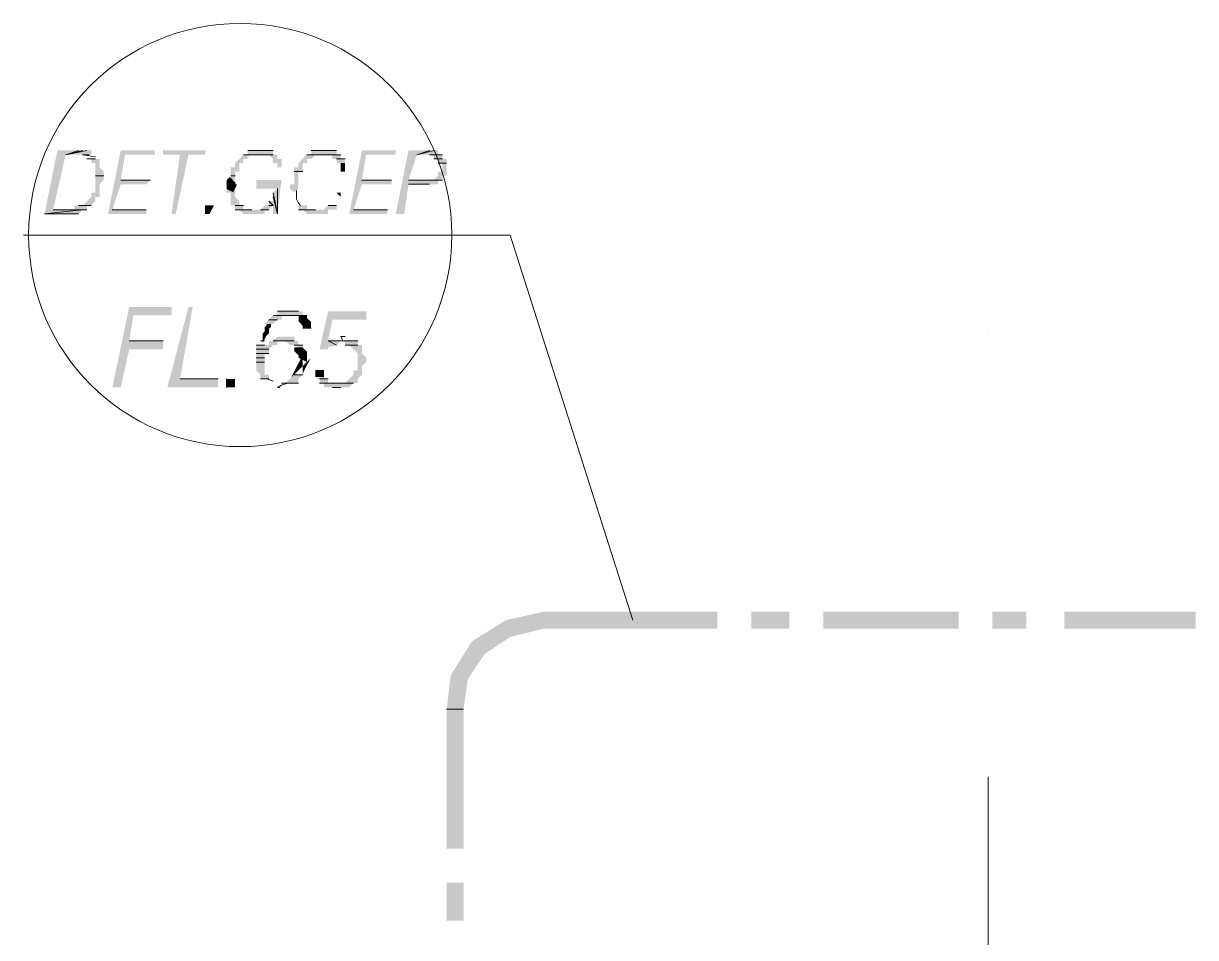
# Model space of a CAD drawing. Header units: millimetres. Extents: x 182 to 575, y -105 to 95.
# Drawn here: x 279.247 to 280.566, y 84.763 to 85.792 of the extents above; entities that cross this region are included whole.
import ezdxf

# ---------------------------------------------------------------- set-up
doc = ezdxf.new("R2010")
doc.units = ezdxf.units.MM
doc.header["$MEASUREMENT"] = 0
doc.layers.add('PDF_Geometry', color=7, linetype='Continuous')
doc.layers.add('PDF_Solid Fills', color=7, linetype='Continuous')

msp = doc.modelspace()

# ---------------------------------------------------------------- hatches: boundary and pattern name
at = {"layer": 'PDF_Solid Fills', "transparency": 33554559}
for points in [[(279.313, 85.5819), (279.3183, 85.5824), (279.3183, 85.5872), (279.3231, 85.5872), (279.3278, 85.592), (279.3278, 85.5967), (279.3326, 85.5967), (279.3326, 85.611), (279.3373, 85.6158), (279.3373, 85.6253), (279.3326, 85.6301), (279.3326, 85.6396), (279.3231, 85.6396), (279.3231, 85.6348), (279.3278, 85.6348), (279.3278, 85.6015), (279.3231, 85.6015), (279.3231, 85.5967), (279.3183, 85.592), (279.3135, 85.5872), (279.304, 85.5872), (279.304, 85.5824), (279.2802, 85.5824), (279.2945, 85.6443), (279.3231, 85.6443), (279.3231, 85.6491), (279.285, 85.6491), (279.2707, 85.5777), (279.3088, 85.5777)], [(279.385, 85.5777), (279.385, 85.5824), (279.3469, 85.5824), (279.3564, 85.611), (279.385, 85.611), (279.3897, 85.6158), (279.3564, 85.6158), (279.3612, 85.6443), (279.3945, 85.6443), (279.3945, 85.6491), (279.3564, 85.6491), (279.3421, 85.5777)], [(279.4231, 85.6443), (279.4135, 85.5777), (279.4183, 85.5777), (279.4326, 85.6443), (279.4516, 85.6443), (279.4516, 85.6491), (279.404, 85.6491), (279.404, 85.6443)], [(279.4993, 85.6491), (279.4993, 85.6443), (279.4945, 85.6443), (279.4897, 85.6396), (279.485, 85.6348), (279.485, 85.6301), (279.4802, 85.6301), (279.4802, 85.6158), (279.485, 85.6158), (279.485, 85.6253), (279.4897, 85.6253), (279.4897, 85.6348), (279.4945, 85.6348), (279.4945, 85.6396), (279.4993, 85.6396), (279.4993, 85.6427), (279.504, 85.6443), (279.5231, 85.6443), (279.5278, 85.6396), (279.5278, 85.6348), (279.5326, 85.6348), (279.5326, 85.6301), (279.5373, 85.6301), (279.5373, 85.6396), (279.5326, 85.6396), (279.5326, 85.6443), (279.5278, 85.6443), (279.5278, 85.6491)], [(279.5516, 85.6301), (279.5516, 85.611), (279.5469, 85.611), (279.5469, 85.6062), (279.5516, 85.6015), (279.5564, 85.6062), (279.5564, 85.6253), (279.5612, 85.6253), (279.5612, 85.6348), (279.5659, 85.6348), (279.5659, 85.6396), (279.5707, 85.6396), (279.5754, 85.6443), (279.5945, 85.6443), (279.5945, 85.6396), (279.5993, 85.6396), (279.5993, 85.6348), (279.6088, 85.6348), (279.6088, 85.6396), (279.604, 85.6396), (279.604, 85.6443), (279.5993, 85.6443), (279.5993, 85.6491), (279.5707, 85.6491), (279.5707, 85.6443), (279.5659, 85.6443), (279.5612, 85.6396), (279.5564, 85.6348), (279.5564, 85.6301)], [(279.6564, 85.5777), (279.6564, 85.5824), (279.6183, 85.5824), (279.6278, 85.611), (279.6612, 85.611), (279.6612, 85.6158), (279.6278, 85.6158), (279.6326, 85.6443), (279.6659, 85.6443), (279.6659, 85.6491), (279.6278, 85.6491), (279.6135, 85.5777)], [(279.5183, 85.5872), (279.5135, 85.5824), (279.4945, 85.5824), (279.4945, 85.5872), (279.4897, 85.5872), (279.4897, 85.592), (279.485, 85.5967), (279.485, 85.6062), (279.4754, 85.6062), (279.4754, 85.6015), (279.4802, 85.6015), (279.4802, 85.5872), (279.485, 85.5872), (279.485, 85.5824), (279.4897, 85.5824), (279.4945, 85.5777), (279.5183, 85.5777), (279.5183, 85.5824), (279.5231, 85.5824), (279.5278, 85.5872), (279.5278, 85.5777), (279.5326, 85.5777), (279.5373, 85.6158), (279.5088, 85.6158), (279.5088, 85.6062), (279.5326, 85.6062), (279.5278, 85.6015), (279.5278, 85.592), (279.5231, 85.592), (279.5231, 85.5872)], [(279.4516, 85.5872), (279.4516, 85.5777), (279.4564, 85.5777), (279.4612, 85.5872)], [(279.5993, 85.5872), (279.5897, 85.5872), (279.585, 85.5824), (279.5659, 85.5824), (279.5659, 85.5872), (279.5564, 85.5872), (279.5564, 85.5824), (279.5612, 85.5824), (279.5659, 85.5777), (279.5897, 85.5777), (279.5897, 85.5824), (279.5993, 85.5824)], [(279.3564, 85.3824), (279.3659, 85.4253), (279.404, 85.4253), (279.404, 85.4348), (279.3659, 85.4348), (279.3707, 85.4634), (279.4135, 85.4634), (279.4135, 85.4729), (279.3659, 85.4729), (279.3469, 85.3824)], [(279.4659, 85.3824), (279.4659, 85.392), (279.4231, 85.392), (279.4373, 85.4729), (279.4326, 85.4729), (279.4088, 85.3824)], [(279.5278, 85.4539), (279.5326, 85.4586), (279.5373, 85.4586), (279.5373, 85.4634), (279.5612, 85.4634), (279.5612, 85.4681), (279.5326, 85.4681), (279.5326, 85.4634), (279.5278, 85.4634), (279.5231, 85.4586), (279.5183, 85.4539)], [(279.5437, 85.4332), (279.5469, 85.4301), (279.5516, 85.4301), (279.5612, 85.4253), (279.5612, 85.4301), (279.5564, 85.4301), (279.5564, 85.4348), (279.5516, 85.4348), (279.5516, 85.4396), (279.5326, 85.4396), (279.5278, 85.4348), (279.5231, 85.4348), (279.5231, 85.4301), (279.5088, 85.4301), (279.5088, 85.4015), (279.5135, 85.3967), (279.5135, 85.392), (279.5231, 85.392), (279.5231, 85.3967), (279.5183, 85.3967), (279.5183, 85.4205), (279.5231, 85.4205), (279.5231, 85.4253), (279.5278, 85.4301), (279.5326, 85.4301), (279.5326, 85.4348), (279.5373, 85.4348)], [(279.5659, 85.4158), (279.5564, 85.4158), (279.5659, 85.411)], [(279.5469, 85.392), (279.5421, 85.3872), (279.5564, 85.3872), (279.5564, 85.392), (279.5612, 85.3967), (279.5516, 85.3967)], [(279.4754, 85.392), (279.4754, 85.3824), (279.485, 85.3824), (279.485, 85.392)]]:
    msp.add_hatch(color=256, dxfattribs=at).paths.add_polyline_path(points)
h = msp.add_hatch(color=256, dxfattribs=at)
h.paths.add_polyline_path([(279.7183, 85.6396), (279.7183, 85.6443), (279.7135, 85.6443), (279.7135, 85.6491), (279.6802, 85.6491), (279.6659, 85.5777), (279.6754, 85.5777), (279.6802, 85.611), (279.7135, 85.611), (279.7135, 85.6158), (279.7183, 85.6158), (279.7183, 85.6205), (279.7231, 85.6205), (279.7231, 85.6396)])
h.paths.add_polyline_path([(279.7135, 85.6396), (279.7135, 85.6348), (279.7183, 85.6348), (279.7183, 85.6253), (279.7135, 85.6253), (279.7135, 85.6205), (279.7088, 85.6158), (279.6802, 85.6158), (279.6897, 85.6443), (279.704, 85.6443), (279.7088, 85.6427), (279.7088, 85.6396)], flags=0)
h = msp.add_hatch(color=256, dxfattribs=at)
h.paths.add_polyline_path([(279.5278, 85.5872), (279.5183, 85.5872), (279.5278, 85.5872)], flags=0)
h.paths.add_polyline_path([(279.5183, 85.5872), (279.5278, 85.5872), (279.5183, 85.5872)], flags=0)
h.paths.add_polyline_path([(279.5183, 85.5872), (279.5231, 85.5824), (279.5183, 85.5872)], flags=0)
h = msp.add_hatch(color=256, dxfattribs=at)
h.paths.add_polyline_path([(279.5897, 85.4277), (279.5993, 85.4301), (279.604, 85.4348), (279.5897, 85.4348), (279.5945, 85.4586), (279.6326, 85.4586), (279.6326, 85.4681), (279.5897, 85.4681), (279.5802, 85.4253), (279.5897, 85.4253)])
h.paths.add_polyline_path([(279.6088, 85.4336), (279.6088, 85.4301), (279.6135, 85.4301), (279.6183, 85.4253), (279.6231, 85.4205), (279.6231, 85.4015), (279.6183, 85.4015), (279.6183, 85.3967), (279.6135, 85.392), (279.6088, 85.3872), (279.5897, 85.3872), (279.5897, 85.392), (279.585, 85.392), (279.585, 85.3967), (279.5754, 85.392), (279.5802, 85.392), (279.5802, 85.3872), (279.585, 85.3872), (279.585, 85.3824), (279.6135, 85.3824), (279.6183, 85.3872), (279.6231, 85.3872), (279.6231, 85.392), (279.6278, 85.3967), (279.6278, 85.4062), (279.6326, 85.411), (279.6326, 85.4158), (279.6278, 85.4205), (279.6278, 85.4301), (279.6231, 85.4301), (279.6231, 85.4348), (279.604, 85.4348)])
at = {"layer": 'PDF_Solid Fills', "true_color": 0x828282, "transparency": 33554559}
for points in [[(279.7231, 84.8634), (279.7421, 84.8634), (279.7421, 85.0205), (279.7469, 85.0539), (279.7659, 85.0824), (279.7945, 85.1015), (279.8326, 85.111), (280.0278, 85.111), (280.0278, 85.1301), (279.8326, 85.1301), (279.7897, 85.1205), (279.7516, 85.0967), (279.7278, 85.0586), (279.7231, 85.0205)], [(280.0659, 85.1301), (280.0659, 85.111), (280.1088, 85.111), (280.1088, 85.1301)], [(280.1469, 85.1301), (280.1469, 85.111), (280.2993, 85.111), (280.2993, 85.1301)], [(280.3373, 85.1301), (280.3373, 85.111), (280.3754, 85.111), (280.3754, 85.1301)], [(280.4183, 85.1301), (280.4183, 85.111), (280.5659, 85.111), (280.5659, 85.1301)], [(279.7231, 84.7824), (279.7421, 84.7824), (279.7421, 84.8253), (279.7231, 84.8253)]]:
    msp.add_hatch(color=8, dxfattribs=at).paths.add_polyline_path(points)

# ---------------------------------------------------------------- linework, layer by layer
at = {"layer": 'PDF_Geometry', "lineweight": 13}
for points in [[(279.3183, 85.6491), (279.2945, 85.6443), (279.3183, 85.6491)], [(279.4993, 85.6491), (279.5278, 85.6491), (279.4993, 85.6491)], [(279.5112, 85.6491), (279.5135, 85.6491), (279.5135, 85.6491), (279.5135, 85.6491)], [(279.5707, 85.6491), (279.5993, 85.6491), (279.5707, 85.6491)], [(279.7088, 85.6491), (279.6897, 85.6443), (279.7088, 85.6491)], [(279.704, 85.6491), (279.6897, 85.6443), (279.704, 85.6491)], [(279.3159, 85.6443), (279.3207, 85.6443), (279.3135, 85.6443), (279.3278, 85.642)], [(279.3183, 85.6396), (279.3278, 85.6396), (279.3183, 85.6396)], [(279.3278, 85.6396), (279.3183, 85.6396), (279.3278, 85.6396)], [(279.504, 85.6443), (279.4945, 85.6443), (279.504, 85.6443)], [(279.5278, 85.6443), (279.4993, 85.6443), (279.5278, 85.6443)], [(279.5135, 85.6443), (279.5278, 85.6443), (279.5135, 85.6443)], [(279.5754, 85.6443), (279.5659, 85.6443), (279.5754, 85.6443)], [(279.5993, 85.6443), (279.5707, 85.6443), (279.5993, 85.6443)], [(279.5945, 85.6443), (279.604, 85.6443), (279.5945, 85.6443)], [(279.5993, 85.6396), (279.604, 85.6396), (279.5993, 85.6396)], [(279.5993, 85.6396), (279.6088, 85.6396), (279.5993, 85.6396)], [(279.704, 85.6443), (279.7183, 85.6443), (279.704, 85.6443)], [(279.7183, 85.6396), (279.7088, 85.6396), (279.7183, 85.6396)], [(279.7135, 85.6396), (279.7183, 85.6396), (279.7135, 85.6396)], [(279.7135, 85.6348), (279.7231, 85.6348), (279.7135, 85.6348)], [(279.7231, 85.6348), (279.7135, 85.6348), (279.7231, 85.6348)], [(279.3278, 85.6205), (279.3373, 85.6205), (279.3278, 85.6205)], [(279.485, 85.6205), (279.4802, 85.6205), (279.485, 85.6205)], [(279.4802, 85.6205), (279.485, 85.6205), (279.4802, 85.6205)], [(279.5612, 85.6253), (279.5516, 85.6253), (279.5612, 85.6253)], [(279.5516, 85.6253), (279.5612, 85.6253), (279.5516, 85.6253)], [(279.3897, 85.6158), (279.3564, 85.6158), (279.3897, 85.6158)], [(279.4754, 85.611), (279.485, 85.611), (279.4754, 85.611)], [(279.485, 85.611), (279.4754, 85.611), (279.485, 85.611)], [(279.5326, 85.6062), (279.5326, 85.5777), (279.5326, 85.6062)], [(279.6612, 85.6158), (279.6278, 85.6158), (279.6612, 85.6158)], [(279.6802, 85.6158), (279.6993, 85.6158), (279.6802, 85.6158)], [(279.704, 85.611), (279.6802, 85.611), (279.704, 85.611)], [(279.704, 85.6158), (279.7183, 85.6158), (279.704, 85.6158)], [(279.704, 85.6158), (279.7135, 85.6158), (279.704, 85.6158)], [(279.5278, 85.5967), (279.5326, 85.5777), (279.5278, 85.5967)], [(279.554, 85.6039), (279.554, 85.5991), (279.554, 85.5943), (279.5564, 85.5896), (279.5588, 85.5872)], [(279.3135, 85.5824), (279.2707, 85.5777), (279.3135, 85.5824)], [(279.2802, 85.5824), (279.2945, 85.5824), (279.2802, 85.5824)], [(279.3088, 85.5872), (279.3183, 85.5872), (279.3088, 85.5872)], [(279.3135, 85.5872), (279.3231, 85.5872), (279.3135, 85.5872)], [(279.3231, 85.5872), (279.3135, 85.5872), (279.3231, 85.5872)], [(279.385, 85.5824), (279.3469, 85.5824), (279.385, 85.5824)], [(279.4516, 85.5777), (279.4516, 85.5872), (279.4516, 85.5777)], [(279.4945, 85.5872), (279.485, 85.5872), (279.4945, 85.5872)], [(279.485, 85.5872), (279.4945, 85.5872), (279.485, 85.5872)], [(279.4993, 85.5824), (279.485, 85.5824), (279.4993, 85.5824)], [(279.504, 85.5824), (279.4897, 85.5824), (279.504, 85.5824)], [(279.4897, 85.5824), (279.504, 85.5824), (279.4897, 85.5824)], [(279.5231, 85.5824), (279.5135, 85.5824), (279.5231, 85.5824)], [(279.5135, 85.5824), (279.5231, 85.5824), (279.5135, 85.5824)], [(279.5707, 85.5824), (279.5564, 85.5824), (279.5707, 85.5824)], [(279.5707, 85.5824), (279.5612, 85.5824), (279.5707, 85.5824)], [(279.5897, 85.5872), (279.5993, 85.5872), (279.5897, 85.5872)], [(279.6564, 85.5824), (279.6183, 85.5824), (279.6564, 85.5824)], [(279.3088, 85.5777), (279.2707, 85.5777), (279.3088, 85.5777)], [(279.2469, 85.5539), (279.7326, 85.5539), (279.7945, 85.5539), (279.9326, 85.1205)], [(279.5373, 85.4634), (279.5278, 85.4634), (279.5373, 85.4634)], [(279.5278, 85.4634), (279.5421, 85.4634), (279.5278, 85.4634)], [(279.5421, 85.4634), (279.5278, 85.4634), (279.5421, 85.4634)], [(279.5612, 85.4634), (279.5278, 85.4634), (279.5612, 85.4634)], [(279.5326, 85.4681), (279.5564, 85.4681), (279.5326, 85.4681)], [(279.5516, 85.4681), (279.5421, 85.4681), (279.5516, 85.4681)], [(279.5421, 85.4681), (279.5516, 85.4681), (279.5421, 85.4681)], [(279.5659, 85.4634), (279.5516, 85.4634), (279.5659, 85.4634)], [(279.5516, 85.4634), (279.5659, 85.4634), (279.5516, 85.4634)], [(279.5326, 85.4586), (279.5231, 85.4586), (279.5326, 85.4586)], [(279.5231, 85.4586), (279.5326, 85.4586), (279.5231, 85.4586)], [(279.5707, 85.4491), (279.5612, 85.4491), (279.5707, 85.4491)], [(279.404, 85.4348), (279.3659, 85.4348), (279.404, 85.4348)], [(279.5135, 85.4348), (279.5183, 85.4348), (279.5135, 85.4348)], [(279.5183, 85.4348), (279.5135, 85.4348), (279.5183, 85.4348)], [(279.5278, 85.4348), (279.5516, 85.4348), (279.5278, 85.4348)], [(279.5897, 85.4348), (279.6231, 85.4348), (279.5897, 85.4348)], [(279.5993, 85.4301), (279.5897, 85.4348), (279.5993, 85.4301)], [(279.6064, 85.4396), (279.6088, 85.4396), (279.604, 85.4396), (279.6064, 85.4348), (279.6064, 85.4348)], [(280.3326, 85.4443), (280.3326, 85.4443)], [(279.5183, 85.4301), (279.5088, 85.4301), (279.5183, 85.4301)], [(279.5231, 85.4253), (279.5088, 85.4253), (279.5231, 85.4253)], [(279.5612, 85.4301), (279.5516, 85.4301), (279.5612, 85.4301)], [(279.5516, 85.4301), (279.5612, 85.4301), (279.5516, 85.4301)], [(279.5612, 85.4253), (279.5516, 85.4253), (279.5612, 85.4253)], [(279.6231, 85.4301), (279.6088, 85.4301), (279.6231, 85.4301)], [(279.6135, 85.4301), (279.6231, 85.4301), (279.6135, 85.4301)], [(279.5088, 85.4205), (279.5231, 85.4205), (279.5088, 85.4205)], [(279.5183, 85.4158), (279.5088, 85.4158), (279.5183, 85.4158)], [(279.5088, 85.4158), (279.5183, 85.4158), (279.5088, 85.4158)], [(279.5088, 85.411), (279.5183, 85.411), (279.5088, 85.411)], [(279.5564, 85.4205), (279.5659, 85.4205), (279.5564, 85.4205)], [(279.5516, 85.3967), (279.5612, 85.3967), (279.5516, 85.3967)], [(279.5754, 85.3967), (279.585, 85.3967), (279.5754, 85.3967)], [(279.585, 85.3967), (279.5754, 85.3967), (279.585, 85.3967)], [(279.4659, 85.392), (279.4231, 85.392), (279.4659, 85.392)], [(279.4754, 85.3824), (279.4754, 85.392), (279.4754, 85.3824)], [(279.5135, 85.392), (279.5231, 85.392), (279.5135, 85.392)], [(279.5231, 85.392), (279.5135, 85.392), (279.5231, 85.392)], [(279.5278, 85.3896), (279.5207, 85.392), (279.5231, 85.392)], [(279.535, 85.3824), (279.5326, 85.3824), (279.5326, 85.3824), (279.5373, 85.3848), (279.5445, 85.3872)], [(279.5421, 85.3872), (279.5564, 85.3872), (279.5421, 85.3872)], [(279.5897, 85.392), (279.5802, 85.392), (279.5897, 85.392)], [(279.5802, 85.3872), (279.5945, 85.3872), (279.5802, 85.3872)], [(279.5945, 85.3872), (279.5802, 85.3872), (279.5945, 85.3872)], [(279.6183, 85.3872), (279.585, 85.3872), (279.6183, 85.3872)], [(279.604, 85.3824), (279.5945, 85.3824), (279.604, 85.3824)], [(279.5993, 85.3824), (279.5993, 85.3824), (279.5993, 85.3824)], [(279.6183, 85.3872), (279.604, 85.3872), (279.6183, 85.3872)], [(279.604, 85.3872), (279.6183, 85.3872), (279.604, 85.3872)], [(280.3326, 83.9443), (280.3326, 84.9443)]]:
    msp.add_lwpolyline(points, dxfattribs=at)
for points in [[(279.3135, 85.6491), (279.2945, 85.6443), (279.3135, 85.6491)], [(279.3088, 85.6491), (279.2945, 85.6443), (279.3088, 85.6491)], [(279.5088, 85.6443), (279.4945, 85.6443), (279.5088, 85.6443)], [(279.5802, 85.6443), (279.5659, 85.6443), (279.5802, 85.6443)], [(279.6945, 85.611), (279.6802, 85.611), (279.6945, 85.611)], [(279.6993, 85.611), (279.6802, 85.611), (279.6993, 85.611)], [(279.6993, 85.6158), (279.7135, 85.6158), (279.6993, 85.6158)], [(279.5278, 85.6015), (279.5326, 85.5777), (279.5278, 85.6015)], [(279.2945, 85.5824), (279.3183, 85.5824), (279.2945, 85.5824)], [(279.2992, 85.5824), (279.3183, 85.5824), (279.2992, 85.5824)], [(279.304, 85.5824), (279.3183, 85.5824), (279.304, 85.5824)], [(279.5231, 85.592), (279.5278, 85.5872), (279.5231, 85.592)], [(279.5231, 85.5872), (279.5278, 85.5872), (279.5231, 85.5872)], [(279.5754, 85.5824), (279.5612, 85.5824), (279.5754, 85.5824)], [(279.2945, 85.5777), (279.2707, 85.5777), (279.2945, 85.5777)], [(279.2992, 85.5777), (279.2707, 85.5777), (279.2992, 85.5777)], [(279.304, 85.5777), (279.2707, 85.5777), (279.304, 85.5777)], [(279.585, 85.4015), (279.5754, 85.4015), (279.585, 85.4015)], [(279.5373, 85.3872), (279.5516, 85.3872), (279.5373, 85.3872)], [(279.5993, 85.3872), (279.5802, 85.3872), (279.5993, 85.3872)]]:
    msp.add_lwpolyline(points, close=True, dxfattribs=at)
for points in [[(279.6064, 85.6253, 0.00476, 0.00476, 0), (279.6064, 85.6301, 0.00476, 0.00476, 0), (279.6064, 85.6348, 0, 0, 0), (279.5993, 85.6348, 0, 0, 0)], [(279.5493, 85.4634, 0, 0, 0), (279.5612, 85.4634, 0.00952, 0.00952, 0), (279.5612, 85.4586, 0.00952, 0.00952, 0), (279.5635, 85.4562, 0.00952, 0.00952, 0), (279.5659, 85.4539, 0.00952, 0.00952, 0), (279.5659, 85.4491, 0, 0, 0)], [(279.5231, 85.4539, 0.00476, 0.00476, 0), (279.5231, 85.4515, 0.00476, 0.00476, 0), (279.5207, 85.4491, 0.00476, 0.00476, 0), (279.5207, 85.4443, 0.00476, 0.00476, 0), (279.5183, 85.442, 0.00476, 0.00476, 0), (279.5159, 85.4372, 0, 0, 0), (279.5159, 85.4324, 0, 0, 0), (279.5112, 85.4301, 0, 0, 0)], [(279.5612, 85.4134, 0, 0, 0), (279.5612, 85.4086, 0.00952, 0.00952, 0), (279.5588, 85.4039, 0, 0, 0), (279.5564, 85.4015, 0, 0, 0), (279.5564, 85.3967, 0, 0, 0)]]:
    msp.add_lwpolyline(points, format="xyseb", dxfattribs=at)
at = {"layer": 'PDF_Geometry', "lineweight": 13, "const_width": 0.00952}
for points in [[(279.4826, 85.6158), (279.4802, 85.6134), (279.4802, 85.6086), (279.485, 85.6062)], [(279.5564, 85.4277), (279.5564, 85.4253), (279.5588, 85.4229), (279.5612, 85.4205), (279.5612, 85.4158)], [(279.5802, 85.4015), (279.5802, 85.3991), (279.5802, 85.3943)]]:
    msp.add_lwpolyline(points, dxfattribs=at)
at = {"layer": 'PDF_Geometry', "color": 8, "lineweight": 0, "true_color": 0x828282}
msp.add_lwpolyline([(279.7231, 85.0205), (279.7421, 85.0205)], dxfattribs=at)
at = {"layer": 'PDF_Geometry', "lineweight": 13}
msp.add_circle((279.4908, 85.5539), 0.2381, dxfattribs=at)
at = {"layer": 'PDF_Solid Fills', "transparency": 33554559}
msp.add_solid([(279.604, 85.5967), (279.5993, 85.6015), (279.604, 85.6015)], dxfattribs=at)

doc.saveas('drawing.dxf')
